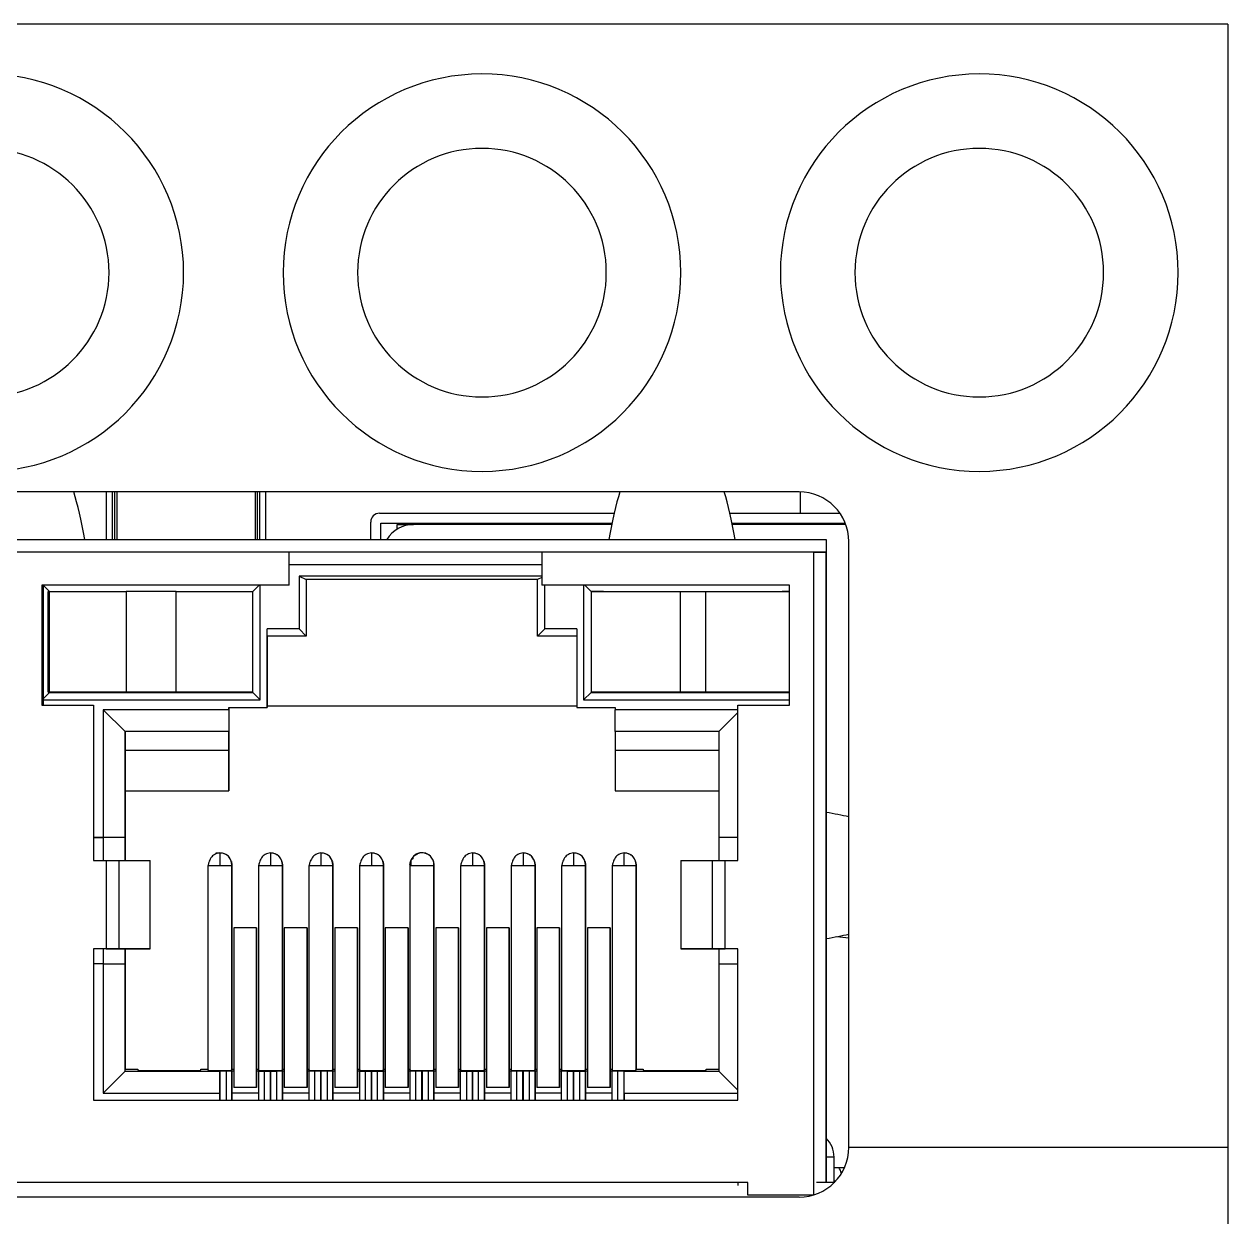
# Model space of a CAD drawing. Header units: inches. Extents: x 59 to 754, y 172 to 990.
# Drawn here: x 564.1 to 655.6, y 232.4 to 323.1 of the extents above; entities that cross this region are included whole.
import ezdxf

# ---------------------------------------------------------------- set-up
doc = ezdxf.new("R2010")
doc.units = ezdxf.units.IN
doc.header["$MEASUREMENT"] = 0
doc.layers.add('svg15406', color=7, linetype='Continuous')

msp = doc.modelspace()

# ---------------------------------------------------------------- linework, layer by layer
at = {"layer": 'svg15406', "color": 7, "lineweight": 30, "true_color": 0xffffff}
for points in [[(655.624, 323.086), (353.262, 323.086)], [(655.624, 323.086), (655.624, 237.698)], [(623.033, 287.522), (385.853, 287.522)], [(570.394, 283.896), (570.394, 287.522)], [(570.824, 287.522), (570.824, 283.896)], [(571.013, 287.522), (571.013, 283.896)], [(581.869, 283.896), (581.869, 287.522)], [(582.058, 283.896), (582.058, 287.522)], [(582.488, 287.522), (582.488, 283.896)], [(623.12, 287.521), (623.12, 285.901)], [(591.144, 285.901), (608.982, 285.901)], [(617.772, 285.901), (626.135, 285.901)], [(590.472, 284.941), (590.472, 285.229)], [(590.472, 284.941), (590.472, 285.229)], [(590.472, 284.941), (590.472, 285.229)], [(590.472, 283.896), (590.472, 285.229)], [(590.472, 283.896), (590.472, 285.229)], [(590.472, 285.229), (590.472, 285.229)], [(590.472, 284.941), (590.472, 284.941)], [(590.472, 284.941), (590.472, 284.941)], [(591.24, 285.133), (608.815, 285.133)], [(591.24, 283.896), (591.24, 285.133)], [(592.488, 284.687), (592.488, 285.037)], [(592.488, 284.687), (592.488, 285.037)], [(592.488, 285.037), (593.736, 285.037)], [(608.796, 285.037), (593.736, 285.037)], [(617.939, 285.133), (626.547, 285.133)], [(626.584, 285.037), (617.958, 285.037)], [(623.12, 285.133), (623.12, 285.037)], [(384.129, 283.896), (625.089, 283.896)], [(568.737, 283.896), (570.849, 283.896)], [(606.849, 283.896), (608.577, 283.896)], [(618.177, 283.896), (620.289, 283.896)], [(625.089, 283.896), (625.089, 282.936)], [(625.089, 283.896), (625.089, 282.936)], [(626.813, 237.698), (626.813, 283.742)], [(584.289, 282.936), (543.969, 282.936)], [(584.289, 280.44), (584.289, 282.936)], [(603.489, 282.936), (584.289, 282.936)], [(603.489, 282.936), (603.489, 280.44)], [(624.129, 282.936), (603.489, 282.936)], [(624.129, 282.926), (624.129, 282.936)], [(625.089, 282.936), (624.129, 282.936)], [(624.129, 282.936), (625.089, 282.936)], [(625.089, 282.926), (624.129, 282.926)], [(625.089, 282.936), (625.089, 282.936)], [(625.089, 282.926), (625.089, 235.06)], [(625.089, 263.16), (625.089, 282.926)], [(603.489, 281.112), (585.026, 281.112)], [(585.026, 281.112), (585.026, 277.11)], [(585.026, 281.112), (585.581, 280.854)], [(603.489, 281.008), (603.158, 280.854)], [(584.289, 280.44), (565.473, 280.44)], [(565.473, 280.44), (565.473, 271.32)], [(565.473, 280.44), (565.569, 280.44)], [(584.289, 280.44), (565.569, 280.44)], [(565.569, 280.44), (565.569, 271.32)], [(565.569, 280.44), (566.05, 279.959)], [(581.985, 280.44), (581.505, 279.96)], [(582.081, 271.704), (582.081, 280.44)], [(603.158, 280.854), (585.581, 280.854)], [(585.581, 280.854), (585.581, 276.556)], [(603.158, 276.556), (603.158, 280.854)], [(622.305, 280.44), (603.489, 280.44)], [(603.712, 277.11), (603.712, 280.44)], [(606.657, 280.44), (606.657, 271.704)], [(606.753, 280.44), (607.233, 279.96)], [(622.305, 271.32), (622.305, 280.44)], [(565.954, 272.289), (565.954, 279.956)], [(566.059, 279.956), (565.954, 279.956)], [(566.059, 279.96), (566.049, 279.96)], [(566.059, 279.96), (571.881, 279.96)], [(566.059, 279.956), (566.059, 279.96)], [(566.059, 272.289), (566.059, 279.956)], [(571.881, 279.96), (571.881, 272.289)], [(575.683, 279.96), (571.881, 279.96)], [(575.683, 272.289), (575.683, 279.96)], [(575.683, 279.96), (581.505, 279.96)], [(581.505, 272.289), (581.505, 279.96)], [(607.231, 279.958), (607.231, 272.289)], [(608.163, 279.96), (607.232, 279.96)], [(607.232, 279.956), (608.163, 279.956)], [(607.233, 279.956), (607.232, 279.956)], [(608.163, 279.96), (613.986, 279.96)], [(613.986, 279.96), (613.986, 272.289)], [(613.986, 279.96), (615.935, 279.96)], [(615.935, 272.289), (615.935, 279.96)], [(615.935, 279.96), (621.757, 279.96)], [(622.305, 279.96), (621.757, 279.96)], [(621.757, 279.956), (622.305, 279.956)], [(585.026, 277.11), (582.609, 277.11)], [(582.609, 271.128), (582.609, 277.11)], [(582.609, 276.556), (582.609, 277.11)], [(582.609, 276.556), (582.609, 271.236)], [(585.581, 276.556), (582.609, 276.556)], [(585.026, 277.11), (585.581, 276.556)], [(603.712, 277.11), (603.158, 276.556)], [(606.129, 276.556), (603.158, 276.556)], [(606.129, 277.11), (603.712, 277.11)], [(606.129, 277.11), (606.129, 271.128)], [(565.569, 271.8), (566.049, 272.28)], [(565.954, 272.289), (566.059, 272.289)], [(565.954, 272.289), (566.049, 272.289)], [(581.431, 272.289), (566.049, 272.289)], [(566.049, 272.289), (566.049, 272.28)], [(566.049, 272.28), (581.505, 272.28)], [(571.881, 272.289), (566.059, 272.289)], [(571.881, 272.289), (575.683, 272.289)], [(581.505, 272.289), (575.683, 272.289)], [(581.431, 272.289), (581.505, 272.289)], [(581.505, 272.28), (581.505, 272.289)], [(581.505, 272.28), (582.081, 271.704)], [(606.657, 271.704), (607.233, 272.28)], [(613.986, 272.289), (607.232, 272.289)], [(607.233, 272.289), (622.305, 272.289)], [(607.233, 272.289), (607.233, 272.28)], [(607.233, 272.28), (622.305, 272.28)], [(615.935, 272.289), (613.986, 272.289)], [(622.305, 272.289), (615.935, 272.289)], [(565.473, 271.32), (569.409, 271.32)], [(565.569, 271.704), (582.081, 271.704)], [(569.409, 271.32), (569.409, 259.512)], [(579.681, 270.966), (570.146, 270.966)], [(570.146, 270.966), (570.146, 261.24)], [(570.146, 270.966), (571.809, 269.304)], [(579.681, 271.128), (582.609, 271.128)], [(579.681, 270.966), (579.681, 271.128)], [(579.681, 271.128), (579.681, 264.792)], [(579.681, 270.966), (579.681, 269.304)], [(582.609, 271.236), (582.609, 271.128)], [(606.129, 271.236), (582.609, 271.236)], [(606.129, 271.128), (609.057, 271.128)], [(606.657, 271.704), (622.305, 271.704)], [(609.057, 271.128), (609.057, 270.966)], [(618.369, 270.966), (609.057, 270.966)], [(609.057, 269.304), (609.057, 270.966)], [(618.369, 259.512), (618.369, 271.32)], [(618.369, 271.32), (622.305, 271.32)], [(618.369, 270.744), (616.929, 269.304)], [(571.809, 261.24), (571.809, 269.304)], [(579.681, 269.304), (571.809, 269.304)], [(571.809, 269.304), (571.809, 267.864)], [(579.681, 267.864), (579.681, 269.304)], [(616.929, 269.304), (609.057, 269.304)], [(616.929, 269.304), (609.057, 269.304)], [(609.057, 269.304), (609.057, 267.864)], [(616.929, 269.304), (616.929, 261.24)], [(571.809, 267.864), (571.809, 264.792)], [(579.681, 267.864), (571.809, 267.864)], [(579.681, 264.792), (579.681, 267.864)], [(616.929, 267.864), (609.057, 267.864)], [(609.057, 267.864), (609.057, 264.792)], [(571.809, 264.792), (571.809, 259.512)], [(571.809, 264.792), (579.681, 264.792)], [(609.057, 264.792), (616.929, 264.792)], [(625.089, 265.08), (625.089, 263.16)], [(625.089, 253.56), (625.089, 263.16)], [(625.089, 253.765), (625.089, 262.955)], [(625.089, 262.68), (625.089, 254.04)], [(569.409, 261.24), (570.146, 261.24)], [(570.177, 261.24), (569.409, 261.24)], [(571.809, 261.24), (570.146, 261.24)], [(570.177, 259.512), (570.177, 261.24)], [(571.809, 261.24), (570.177, 261.24)], [(571.809, 259.512), (571.809, 261.24)], [(618.369, 261.24), (616.929, 261.24)], [(616.929, 261.24), (616.929, 259.512)], [(579.055, 260.047), (578.697, 260.047)], [(579.009, 260.088), (579.009, 259.128)], [(582.849, 260.088), (582.849, 259.128)], [(586.689, 260.088), (586.689, 259.128)], [(590.529, 260.088), (590.529, 259.128)], [(598.209, 260.088), (598.209, 259.128)], [(602.049, 260.088), (602.049, 259.128)], [(605.889, 260.088), (605.889, 259.128)], [(609.729, 259.128), (609.729, 260.088)], [(569.409, 259.512), (570.369, 259.512)], [(570.369, 259.512), (570.369, 252.792)], [(570.369, 259.512), (571.323, 259.512)], [(571.323, 259.512), (571.323, 252.792)], [(571.323, 259.512), (573.723, 259.512)], [(573.723, 252.792), (573.723, 259.512)], [(578.097, 259.128), (578.097, 243.565)], [(578.097, 259.128), (578.113, 259.128)], [(579.009, 259.128), (579.921, 259.128)], [(579.878, 259.452), (579.83, 259.547)], [(579.889, 259.416), (579.921, 259.176)], [(579.921, 259.128), (579.921, 259.176)], [(579.921, 259.176), (579.921, 243.646)], [(579.921, 243.565), (579.921, 259.128)], [(581.937, 259.128), (581.937, 243.565)], [(581.937, 259.128), (581.953, 259.128)], [(582.849, 259.128), (583.761, 259.128)], [(583.718, 259.452), (583.67, 259.547)], [(583.729, 259.416), (583.761, 259.176)], [(583.761, 259.128), (583.761, 259.176)], [(583.761, 259.176), (583.761, 243.646)], [(583.761, 243.565), (583.761, 259.128)], [(585.777, 259.128), (585.777, 243.565)], [(585.777, 259.128), (585.793, 259.128)], [(586.689, 259.128), (587.601, 259.128)], [(587.558, 259.452), (587.51, 259.547)], [(587.569, 259.416), (587.601, 259.176)], [(587.601, 259.128), (587.601, 259.176)], [(587.601, 259.176), (587.601, 243.646)], [(587.601, 243.565), (587.601, 259.128)], [(589.617, 259.128), (589.617, 243.565)], [(589.617, 259.128), (589.633, 259.128)], [(590.529, 259.128), (591.441, 259.128)], [(591.398, 259.452), (591.35, 259.547)], [(591.409, 259.416), (591.441, 259.176)], [(591.441, 259.128), (591.441, 259.176)], [(591.441, 259.176), (591.441, 243.646)], [(591.441, 243.565), (591.441, 259.128)], [(593.457, 259.176), (593.457, 259.172)], [(593.457, 259.128), (595.281, 259.128)], [(593.457, 259.128), (593.457, 243.565)], [(595.249, 259.416), (595.281, 259.176)], [(595.281, 259.128), (595.281, 259.176)], [(595.281, 259.176), (595.281, 243.646)], [(595.281, 243.565), (595.281, 259.128)], [(597.297, 259.128), (597.297, 243.565)], [(597.297, 259.128), (597.312, 259.128)], [(598.209, 259.128), (599.121, 259.128)], [(599.078, 259.452), (599.03, 259.547)], [(599.089, 259.416), (599.121, 259.176)], [(599.121, 259.128), (599.121, 259.176)], [(599.121, 259.176), (599.121, 243.646)], [(599.121, 243.565), (599.121, 259.128)], [(601.137, 259.128), (601.137, 243.565)], [(601.137, 259.128), (601.153, 259.128)], [(602.049, 259.128), (602.961, 259.128)], [(602.918, 259.452), (602.87, 259.547)], [(602.929, 259.416), (602.961, 259.176)], [(602.961, 259.128), (602.961, 259.176)], [(602.961, 259.176), (602.961, 243.646)], [(602.961, 243.565), (602.961, 259.128)], [(604.977, 259.128), (604.977, 243.565)], [(604.977, 259.128), (604.993, 259.128)], [(605.889, 259.128), (606.801, 259.128)], [(606.758, 259.452), (606.71, 259.547)], [(606.769, 259.416), (606.801, 259.176)], [(606.801, 259.128), (606.801, 259.176)], [(606.801, 259.176), (606.801, 243.646)], [(606.801, 243.565), (606.801, 259.128)], [(608.817, 259.128), (608.817, 243.565)], [(608.817, 259.128), (608.833, 259.128)], [(609.729, 259.128), (610.641, 259.128)], [(610.598, 259.452), (610.55, 259.547)], [(610.609, 259.416), (610.641, 259.176)], [(610.641, 259.128), (610.641, 259.176)], [(610.641, 259.176), (610.641, 243.646)], [(610.641, 243.565), (610.641, 259.128)], [(614.055, 259.512), (614.055, 252.792)], [(614.055, 259.512), (616.455, 259.512)], [(616.455, 252.792), (616.455, 259.512)], [(616.455, 259.512), (617.409, 259.512)], [(617.409, 252.792), (617.409, 259.512)], [(617.409, 259.512), (618.369, 259.512)], [(580.065, 254.376), (580.065, 242.233)], [(581.793, 254.376), (580.065, 254.376)], [(581.793, 254.376), (581.793, 253.175)], [(581.793, 242.233), (581.793, 254.376)], [(583.905, 254.376), (583.905, 242.233)], [(585.633, 254.376), (583.905, 254.376)], [(585.633, 242.233), (585.633, 254.376)], [(585.633, 254.376), (585.633, 253.175)], [(587.745, 254.376), (587.745, 242.233)], [(589.473, 254.376), (587.745, 254.376)], [(589.473, 254.376), (589.473, 253.175)], [(589.473, 242.233), (589.473, 254.376)], [(591.585, 254.376), (591.585, 242.233)], [(593.313, 254.376), (591.585, 254.376)], [(593.313, 242.233), (593.313, 254.376)], [(593.313, 254.376), (593.313, 253.175)], [(595.425, 254.376), (595.425, 242.233)], [(597.153, 254.376), (595.425, 254.376)], [(597.153, 254.376), (597.153, 253.175)], [(597.153, 242.233), (597.153, 254.376)], [(599.265, 254.376), (599.265, 242.233)], [(600.993, 254.376), (599.265, 254.376)], [(600.993, 254.376), (600.993, 253.175)], [(600.993, 242.233), (600.993, 254.376)], [(603.105, 254.376), (603.105, 242.233)], [(604.833, 254.376), (603.105, 254.376)], [(604.833, 242.233), (604.833, 254.376)], [(604.833, 254.376), (604.833, 253.175)], [(606.945, 254.376), (606.945, 242.233)], [(608.673, 254.376), (606.945, 254.376)], [(608.673, 242.233), (608.673, 254.376)], [(608.673, 254.376), (608.673, 253.175)], [(625.089, 253.56), (625.089, 251.64)], [(625.089, 237.24), (625.089, 253.56)], [(625.899, 253.712), (626.813, 253.616)], [(570.369, 252.792), (569.409, 252.792)], [(569.409, 252.792), (569.409, 241.272)], [(570.177, 251.64), (570.177, 252.792)], [(571.323, 252.792), (570.369, 252.792)], [(570.369, 252.792), (572.769, 252.792)], [(573.723, 252.792), (571.323, 252.792)], [(571.809, 252.792), (571.809, 243.646)], [(571.809, 251.64), (571.809, 252.792)], [(572.769, 252.792), (573.723, 252.792)], [(581.793, 253.175), (581.793, 242.581)], [(585.633, 253.175), (585.633, 242.581)], [(589.473, 253.175), (589.473, 242.581)], [(593.313, 253.175), (593.313, 242.581)], [(597.153, 253.175), (597.153, 242.581)], [(600.993, 253.175), (600.993, 242.581)], [(604.833, 253.175), (604.833, 242.581)], [(608.673, 253.175), (608.673, 242.581)], [(614.055, 252.792), (615.009, 252.792)], [(616.455, 252.792), (614.055, 252.792)], [(615.009, 252.792), (617.409, 252.792)], [(617.409, 252.792), (616.455, 252.792)], [(616.929, 252.792), (616.929, 251.64)], [(618.369, 252.792), (617.409, 252.792)], [(618.369, 241.272), (618.369, 252.792)], [(570.146, 251.64), (569.409, 251.64)], [(570.146, 251.64), (570.146, 241.817)], [(570.146, 251.64), (571.809, 251.64)], [(571.809, 243.48), (571.809, 251.64)], [(616.929, 251.64), (616.929, 243.48)], [(616.929, 251.64), (618.369, 251.64)], [(570.146, 241.817), (571.809, 243.48)], [(571.809, 243.48), (571.809, 243.646)], [(571.809, 243.646), (572.769, 243.646)], [(571.809, 243.48), (579.009, 243.48)], [(572.769, 243.646), (572.769, 243.563)], [(573.729, 243.53), (576.609, 243.53)], [(577.569, 243.563), (577.569, 243.646)], [(577.569, 243.646), (578.097, 243.646)], [(579.009, 243.48), (579.009, 241.817)], [(579.009, 241.272), (579.009, 243.48)], [(579.013, 243.48), (579.009, 243.48)], [(579.476, 243.48), (579.013, 243.48)], [(579.921, 243.48), (579.476, 243.48)], [(579.921, 243.565), (579.921, 243.646)], [(579.921, 243.646), (580.065, 243.646)], [(579.921, 243.48), (579.921, 241.272)], [(579.921, 241.845), (579.921, 243.48)], [(580.065, 243.48), (579.921, 243.48)], [(581.793, 243.646), (581.937, 243.646)], [(581.937, 243.48), (581.793, 243.48)], [(581.937, 243.48), (581.937, 241.272)], [(581.937, 243.48), (582.382, 243.48)], [(582.382, 243.48), (582.846, 243.48)], [(582.846, 243.48), (582.853, 243.48)], [(582.853, 243.48), (583.316, 243.48)], [(583.761, 243.48), (583.316, 243.48)], [(583.761, 243.565), (583.761, 243.646)], [(583.761, 243.646), (583.905, 243.646)], [(583.761, 243.48), (583.761, 241.272)], [(583.761, 241.845), (583.761, 243.48)], [(583.905, 243.48), (583.761, 243.48)], [(585.633, 243.646), (585.777, 243.646)], [(585.777, 243.48), (585.633, 243.48)], [(585.777, 243.48), (585.777, 241.272)], [(586.222, 243.48), (585.777, 243.48)], [(586.686, 243.48), (586.222, 243.48)], [(586.693, 243.48), (586.686, 243.48)], [(587.156, 243.48), (586.693, 243.48)], [(587.601, 243.48), (587.156, 243.48)], [(587.601, 243.565), (587.601, 243.646)], [(587.601, 243.646), (587.745, 243.646)], [(587.601, 243.48), (587.601, 241.272)], [(587.601, 241.845), (587.601, 243.48)], [(587.745, 243.48), (587.601, 243.48)], [(589.473, 243.646), (589.617, 243.646)], [(589.617, 243.48), (589.473, 243.48)], [(589.617, 243.48), (589.617, 241.272)], [(589.617, 243.48), (590.062, 243.48)], [(590.062, 243.48), (590.526, 243.48)], [(590.526, 243.48), (590.533, 243.48)], [(590.533, 243.48), (590.996, 243.48)], [(590.996, 243.48), (591.441, 243.48)], [(591.441, 243.565), (591.441, 243.646)], [(591.441, 243.646), (591.585, 243.646)], [(591.441, 243.48), (591.441, 241.272)], [(591.441, 241.845), (591.441, 243.48)], [(591.585, 243.48), (591.441, 243.48)], [(593.313, 243.646), (593.457, 243.646)], [(593.457, 243.48), (593.313, 243.48)], [(593.457, 243.48), (593.457, 241.272)], [(593.902, 243.48), (593.457, 243.48)], [(594.366, 243.48), (593.902, 243.48)], [(594.373, 243.48), (594.366, 243.48)], [(594.836, 243.48), (594.373, 243.48)], [(595.281, 243.48), (594.836, 243.48)], [(595.281, 243.565), (595.281, 243.646)], [(595.281, 243.646), (595.425, 243.646)], [(595.281, 241.272), (595.281, 243.48)], [(595.281, 243.48), (595.281, 241.845)], [(595.425, 243.48), (595.281, 243.48)], [(597.153, 243.646), (597.297, 243.646)], [(597.297, 243.48), (597.153, 243.48)], [(597.297, 241.272), (597.297, 243.48)], [(597.297, 243.48), (597.742, 243.48)], [(597.742, 243.48), (598.206, 243.48)], [(598.206, 243.48), (598.213, 243.48)], [(598.213, 243.48), (598.676, 243.48)], [(598.676, 243.48), (599.121, 243.48)], [(599.121, 243.565), (599.121, 243.646)], [(599.121, 243.646), (599.265, 243.646)], [(599.121, 241.272), (599.121, 243.48)], [(599.121, 243.48), (599.121, 241.845)], [(599.265, 243.48), (599.121, 243.48)], [(600.993, 243.646), (601.137, 243.646)], [(601.137, 243.48), (600.993, 243.48)], [(601.137, 241.272), (601.137, 243.48)], [(601.582, 243.48), (601.137, 243.48)], [(602.046, 243.48), (601.582, 243.48)], [(602.053, 243.48), (602.046, 243.48)], [(602.516, 243.48), (602.053, 243.48)], [(602.961, 243.48), (602.516, 243.48)], [(602.961, 243.565), (602.961, 243.646)], [(602.961, 243.646), (603.105, 243.646)], [(602.961, 241.272), (602.961, 243.48)], [(602.961, 243.48), (602.961, 241.845)], [(603.105, 243.48), (602.961, 243.48)], [(604.833, 243.646), (604.977, 243.646)], [(604.977, 243.48), (604.833, 243.48)], [(604.977, 241.272), (604.977, 243.48)], [(605.422, 243.48), (604.977, 243.48)], [(605.422, 243.48), (605.886, 243.48)], [(605.886, 243.48), (605.893, 243.48)], [(605.893, 243.48), (606.356, 243.48)], [(606.356, 243.48), (606.801, 243.48)], [(606.801, 243.565), (606.801, 243.646)], [(606.801, 243.646), (606.945, 243.646)], [(606.801, 241.272), (606.801, 243.48)], [(606.801, 243.48), (606.801, 241.845)], [(606.945, 243.48), (606.801, 243.48)], [(608.673, 243.646), (608.817, 243.646)], [(608.817, 243.48), (608.673, 243.48)], [(608.817, 241.272), (608.817, 243.48)], [(609.262, 243.48), (608.817, 243.48)], [(609.726, 243.48), (609.262, 243.48)], [(609.729, 243.48), (609.726, 243.48)], [(609.729, 243.48), (616.929, 243.48)], [(609.729, 241.817), (609.729, 243.48)], [(610.641, 243.565), (610.641, 243.646)], [(610.641, 243.646), (611.169, 243.646)], [(611.169, 243.646), (611.169, 243.563)], [(612.129, 243.53), (615.009, 243.53)], [(615.969, 243.563), (615.969, 243.646)], [(615.969, 243.646), (616.929, 243.646)], [(618.369, 242.04), (616.929, 243.48)], [(581.793, 242.581), (581.793, 242.233)], [(585.633, 242.581), (585.633, 242.233)], [(589.473, 242.581), (589.473, 242.233)], [(593.313, 242.581), (593.313, 242.233)], [(597.153, 242.581), (597.153, 242.233)], [(600.993, 242.581), (600.993, 242.233)], [(604.833, 242.581), (604.833, 242.233)], [(608.673, 242.581), (608.673, 242.233)], [(570.146, 241.817), (579.009, 241.817)], [(579.009, 241.272), (579.009, 241.817)], [(579.921, 241.272), (579.921, 241.845)], [(579.921, 241.845), (581.937, 241.845)], [(581.793, 242.233), (580.065, 242.233)], [(583.761, 241.272), (583.761, 241.845)], [(583.761, 241.845), (585.777, 241.845)], [(585.633, 242.233), (583.905, 242.233)], [(587.601, 241.272), (587.601, 241.845)], [(587.601, 241.845), (589.617, 241.845)], [(589.473, 242.233), (587.745, 242.233)], [(591.441, 241.272), (591.441, 241.845)], [(591.441, 241.845), (593.457, 241.845)], [(593.313, 242.233), (591.585, 242.233)], [(595.281, 241.845), (595.281, 241.272)], [(595.281, 241.845), (597.297, 241.845)], [(597.153, 242.233), (595.425, 242.233)], [(599.121, 241.845), (599.121, 241.272)], [(599.121, 241.845), (601.137, 241.845)], [(600.993, 242.233), (599.265, 242.233)], [(602.961, 241.845), (602.961, 241.272)], [(602.961, 241.845), (604.977, 241.845)], [(604.833, 242.233), (603.105, 242.233)], [(606.801, 241.845), (606.801, 241.272)], [(606.801, 241.845), (608.817, 241.845)], [(608.673, 242.233), (606.945, 242.233)], [(609.729, 241.817), (609.729, 241.272)], [(609.729, 241.817), (618.369, 241.817)], [(569.409, 241.272), (618.369, 241.272)], [(625.089, 236.952), (625.089, 238.392)], [(625.089, 235.06), (625.089, 237.24)], [(626.813, 237.698), (655.624, 237.698)], [(655.624, 237.698), (655.624, 171.904)], [(625.089, 235.06), (625.089, 236.952)], [(625.695, 235.06), (625.695, 236.952)], [(625.695, 236.173), (626.491, 236.173)], [(618.369, 235.032), (390.849, 235.032)], [(619.137, 235.032), (618.369, 235.032)], [(618.369, 235.032), (618.369, 234.805)], [(619.137, 234.072), (619.137, 235.032)], [(624.356, 235.06), (625.74, 235.06)], [(623.033, 233.918), (385.853, 233.918)], [(624.099, 234.072), (619.137, 234.072)]]:
    msp.add_lwpolyline(points, dxfattribs=at)
at = {"layer": 'svg15406', "color": 250, "lineweight": 30, "true_color": 0x414141}
for points in [[(571.202, 283.896), (571.202, 287.522)], [(581.68, 287.522), (581.68, 283.896)], [(624.129, 282.926), (624.129, 234.081)], [(603.489, 281.976), (584.289, 281.976)], [(578.697, 260.047), (578.697, 260.001)], [(578.113, 259.128), (579.009, 259.128)], [(581.953, 259.128), (582.849, 259.128)], [(585.793, 259.128), (586.689, 259.128)], [(589.633, 259.128), (590.529, 259.128)], [(593.457, 259.172), (593.457, 259.128)], [(597.312, 259.128), (598.209, 259.128)], [(601.153, 259.128), (602.049, 259.128)], [(604.993, 259.128), (605.889, 259.128)], [(608.833, 259.128), (609.729, 259.128)], [(579.013, 243.48), (579.013, 241.272)], [(579.476, 243.48), (579.476, 241.272)], [(582.382, 243.48), (582.382, 241.272)], [(582.846, 243.48), (582.846, 241.272)], [(582.853, 241.272), (582.853, 243.48)], [(583.316, 243.48), (583.316, 241.272)], [(586.222, 241.272), (586.222, 243.48)], [(586.686, 241.272), (586.686, 243.48)], [(586.693, 243.48), (586.693, 241.272)], [(587.156, 243.48), (587.156, 241.272)], [(590.062, 243.48), (590.062, 241.272)], [(590.526, 243.48), (590.526, 241.272)], [(590.533, 241.272), (590.533, 243.48)], [(590.996, 241.272), (590.996, 243.48)], [(593.902, 241.272), (593.902, 243.48)], [(594.366, 241.272), (594.366, 243.48)], [(594.373, 243.48), (594.373, 241.272)], [(594.836, 243.48), (594.836, 241.272)], [(597.742, 243.48), (597.742, 241.272)], [(598.206, 243.48), (598.206, 241.272)], [(598.213, 241.272), (598.213, 243.48)], [(598.676, 241.272), (598.676, 243.48)], [(601.582, 241.272), (601.582, 243.48)], [(602.046, 241.272), (602.046, 243.48)], [(602.053, 243.48), (602.053, 241.272)], [(602.516, 243.48), (602.516, 241.272)], [(605.422, 241.272), (605.422, 243.48)], [(605.886, 243.48), (605.886, 241.272)], [(605.893, 241.272), (605.893, 243.48)], [(606.356, 241.272), (606.356, 243.48)], [(609.262, 241.272), (609.262, 243.48)], [(609.726, 241.272), (609.726, 243.48)], [(625.695, 236.952), (625.089, 236.952)], [(626.465, 236.173), (626.481, 236.148)], [(625.794, 235.117), (625.695, 235.117)]]:
    msp.add_lwpolyline(points, dxfattribs=at)
at = {"layer": 'svg15406', "color": 7, "lineweight": 30, "true_color": 0xffffff}
for points, knots in [([(576.254, 304.188), (576.246, 312.537), (569.471, 319.3), (561.122, 319.292), (552.783, 319.284), (546.025, 312.526), (546.018, 304.188)], [0, 0, 0, 0, 1, 1, 1, 2, 2, 2, 2]), ([(614.049, 304.188), (614.041, 312.537), (607.266, 319.3), (598.917, 319.292), (590.578, 319.284), (583.821, 312.526), (583.813, 304.188)], [0, 0, 0, 0, 1, 1, 1, 2, 2, 2, 2]), ([(651.844, 304.188), (651.837, 312.537), (645.062, 319.3), (636.712, 319.292), (628.374, 319.284), (621.616, 312.526), (621.608, 304.188)], [0, 0, 0, 0, 1, 1, 1, 2, 2, 2, 2]), ([(570.585, 304.188), (570.572, 309.406), (566.331, 313.627), (561.113, 313.614), (555.912, 313.601), (551.7, 309.389), (551.687, 304.188)], [0, 0, 0, 0, 1, 1, 1, 2, 2, 2, 2]), ([(608.38, 304.188), (608.38, 309.406), (604.149, 313.637), (598.931, 313.637), (593.713, 313.637), (589.482, 309.406), (589.482, 304.188)], [0, 0, 0, 0, 1, 1, 1, 2, 2, 2, 2]), ([(646.175, 304.188), (646.175, 309.406), (641.945, 313.637), (636.726, 313.637), (631.508, 313.637), (627.277, 309.406), (627.277, 304.188)], [0, 0, 0, 0, 1, 1, 1, 2, 2, 2, 2]), ([(546.018, 304.188), (546.025, 295.838), (552.8, 289.076), (561.15, 289.084), (569.488, 289.092), (576.246, 295.849), (576.254, 304.188)], [0, 0, 0, 0, 1, 1, 1, 2, 2, 2, 2]), ([(551.687, 304.188), (551.7, 298.969), (555.94, 294.749), (561.159, 294.762), (566.359, 294.775), (570.572, 298.987), (570.585, 304.188)], [0, 0, 0, 0, 1, 1, 1, 2, 2, 2, 2]), ([(583.813, 304.188), (583.821, 295.838), (590.596, 289.076), (598.945, 289.084), (607.284, 289.092), (614.041, 295.849), (614.049, 304.188)], [0, 0, 0, 0, 1, 1, 1, 2, 2, 2, 2]), ([(589.482, 304.188), (589.482, 298.969), (593.713, 294.739), (598.931, 294.739), (604.149, 294.739), (608.38, 298.969), (608.38, 304.188), (608.38, 304.188), (608.38, 304.188), (608.38, 304.188)], [0, 0, 0, 0, 1, 1, 1, 2, 2, 2, 3, 3, 3, 3]), ([(621.608, 304.188), (621.616, 295.838), (628.391, 289.076), (636.74, 289.084), (645.079, 289.092), (651.837, 295.849), (651.844, 304.188)], [0, 0, 0, 0, 1, 1, 1, 2, 2, 2, 2]), ([(627.277, 304.188), (627.277, 298.969), (631.508, 294.739), (636.726, 294.739), (641.945, 294.739), (646.175, 298.969), (646.175, 304.188), (646.175, 304.188), (646.175, 304.188), (646.175, 304.188)], [0, 0, 0, 0, 1, 1, 1, 2, 2, 2, 3, 3, 3, 3]), ([(626.813, 283.742), (626.813, 285.83), (625.12, 287.522), (623.033, 287.522), (623.033, 287.522), (623.033, 287.522), (623.033, 287.522)], [0, 0, 0, 0, 1, 1, 1, 2, 2, 2, 2]), ([(579.009, 260.072), (578.941, 260.067), (578.874, 260.062), (578.809, 260.046), (578.743, 260.03), (578.68, 260.003), (578.621, 259.97), (578.562, 259.937), (578.508, 259.896), (578.46, 259.85), (578.412, 259.804), (578.369, 259.753), (578.332, 259.697), (578.296, 259.643), (578.265, 259.586), (578.238, 259.526), (578.213, 259.472), (578.192, 259.416), (578.174, 259.359), (578.159, 259.311), (578.145, 259.262), (578.135, 259.22), (578.126, 259.186), (578.119, 259.157), (578.112, 259.128)], [0, 0, 0, 0, 1, 1, 1, 2, 2, 2, 3, 3, 3, 4, 4, 4, 5, 5, 5, 6, 6, 6, 7, 7, 7, 8, 8, 8, 8]), ([(579.921, 259.176), (579.921, 259.679), (579.513, 260.088), (579.009, 260.088), (579.009, 260.088), (579.009, 260.088), (579.009, 260.088)], [0, 0, 0, 0, 1, 1, 1, 2, 2, 2, 2]), ([(579.83, 259.547), (579.805, 259.604), (579.78, 259.66), (579.747, 259.711), (579.693, 259.794), (579.618, 259.861), (579.535, 259.917), (579.454, 259.972), (579.367, 260.016), (579.275, 260.04), (579.189, 260.062), (579.099, 260.067), (579.009, 260.072)], [0, 0, 0, 0, 1, 1, 1, 2, 2, 2, 3, 3, 3, 4, 4, 4, 4]), ([(582.849, 260.072), (582.781, 260.067), (582.714, 260.062), (582.649, 260.046), (582.583, 260.03), (582.52, 260.003), (582.461, 259.97), (582.402, 259.937), (582.348, 259.896), (582.3, 259.85), (582.252, 259.804), (582.209, 259.753), (582.172, 259.697), (582.136, 259.643), (582.105, 259.586), (582.078, 259.526), (582.053, 259.472), (582.032, 259.416), (582.014, 259.359), (581.999, 259.311), (581.985, 259.262), (581.975, 259.22), (581.966, 259.186), (581.959, 259.157), (581.952, 259.128)], [0, 0, 0, 0, 1, 1, 1, 2, 2, 2, 3, 3, 3, 4, 4, 4, 5, 5, 5, 6, 6, 6, 7, 7, 7, 8, 8, 8, 8]), ([(583.67, 259.547), (583.645, 259.604), (583.62, 259.66), (583.587, 259.711), (583.533, 259.794), (583.458, 259.861), (583.375, 259.917), (583.294, 259.972), (583.207, 260.016), (583.115, 260.04), (583.029, 260.062), (582.939, 260.067), (582.849, 260.072)], [0, 0, 0, 0, 1, 1, 1, 2, 2, 2, 3, 3, 3, 4, 4, 4, 4]), ([(586.689, 260.072), (586.621, 260.067), (586.554, 260.062), (586.489, 260.046), (586.423, 260.03), (586.359, 260.003), (586.301, 259.97), (586.242, 259.937), (586.188, 259.896), (586.14, 259.85), (586.092, 259.804), (586.049, 259.753), (586.012, 259.697), (585.976, 259.643), (585.945, 259.586), (585.918, 259.526), (585.893, 259.472), (585.872, 259.416), (585.854, 259.359), (585.839, 259.311), (585.825, 259.262), (585.815, 259.22), (585.806, 259.186), (585.799, 259.157), (585.792, 259.128)], [0, 0, 0, 0, 1, 1, 1, 2, 2, 2, 3, 3, 3, 4, 4, 4, 5, 5, 5, 6, 6, 6, 7, 7, 7, 8, 8, 8, 8]), ([(587.51, 259.547), (587.485, 259.604), (587.46, 259.66), (587.427, 259.711), (587.373, 259.794), (587.298, 259.861), (587.215, 259.917), (587.134, 259.972), (587.047, 260.016), (586.955, 260.04), (586.869, 260.062), (586.779, 260.067), (586.689, 260.072)], [0, 0, 0, 0, 1, 1, 1, 2, 2, 2, 3, 3, 3, 4, 4, 4, 4]), ([(590.529, 260.072), (590.461, 260.067), (590.394, 260.062), (590.329, 260.046), (590.263, 260.03), (590.2, 260.003), (590.141, 259.97), (590.082, 259.937), (590.028, 259.896), (589.98, 259.85), (589.932, 259.804), (589.889, 259.753), (589.852, 259.697), (589.816, 259.643), (589.785, 259.586), (589.758, 259.526), (589.733, 259.472), (589.712, 259.416), (589.694, 259.359), (589.679, 259.311), (589.665, 259.262), (589.655, 259.22), (589.646, 259.186), (589.639, 259.157), (589.632, 259.128)], [0, 0, 0, 0, 1, 1, 1, 2, 2, 2, 3, 3, 3, 4, 4, 4, 5, 5, 5, 6, 6, 6, 7, 7, 7, 8, 8, 8, 8]), ([(591.35, 259.547), (591.325, 259.604), (591.3, 259.66), (591.267, 259.711), (591.213, 259.794), (591.138, 259.861), (591.055, 259.917), (590.974, 259.972), (590.887, 260.016), (590.795, 260.04), (590.709, 260.062), (590.619, 260.067), (590.529, 260.072)], [0, 0, 0, 0, 1, 1, 1, 2, 2, 2, 3, 3, 3, 4, 4, 4, 4]), ([(595.281, 259.176), (595.281, 259.679), (594.873, 260.088), (594.369, 260.088), (593.945, 260.088), (593.576, 259.795), (593.481, 259.381)], [0, 0, 0, 0, 1, 1, 1, 2, 2, 2, 2]), ([(595.011, 259.823), (594.919, 259.896), (594.826, 259.969), (594.721, 260.016), (594.613, 260.064), (594.491, 260.085), (594.369, 260.083), (594.247, 260.082), (594.125, 260.058), (594.017, 260.007), (593.912, 259.959), (593.82, 259.884), (593.727, 259.81)], [0, 0, 0, 0, 1, 1, 1, 2, 2, 2, 3, 3, 3, 4, 4, 4, 4]), ([(594.017, 259.949), (593.965, 259.946), (593.914, 259.942), (593.864, 259.92), (593.817, 259.899), (593.772, 259.861), (593.727, 259.823)], [0, 0, 0, 0, 1, 1, 1, 2, 2, 2, 2]), ([(598.209, 260.072), (598.141, 260.067), (598.074, 260.062), (598.009, 260.046), (597.943, 260.03), (597.88, 260.003), (597.821, 259.97), (597.762, 259.937), (597.708, 259.896), (597.66, 259.85), (597.612, 259.804), (597.569, 259.753), (597.532, 259.697), (597.496, 259.643), (597.465, 259.586), (597.438, 259.526), (597.413, 259.472), (597.392, 259.416), (597.374, 259.359), (597.359, 259.311), (597.345, 259.262), (597.335, 259.22), (597.326, 259.186), (597.319, 259.157), (597.312, 259.128)], [0, 0, 0, 0, 1, 1, 1, 2, 2, 2, 3, 3, 3, 4, 4, 4, 5, 5, 5, 6, 6, 6, 7, 7, 7, 8, 8, 8, 8]), ([(599.03, 259.547), (599.005, 259.604), (598.98, 259.66), (598.947, 259.711), (598.893, 259.794), (598.818, 259.861), (598.735, 259.917), (598.654, 259.972), (598.567, 260.016), (598.475, 260.04), (598.389, 260.062), (598.299, 260.067), (598.209, 260.072)], [0, 0, 0, 0, 1, 1, 1, 2, 2, 2, 3, 3, 3, 4, 4, 4, 4]), ([(602.049, 260.072), (601.981, 260.067), (601.914, 260.062), (601.849, 260.046), (601.783, 260.03), (601.719, 260.003), (601.661, 259.97), (601.602, 259.937), (601.548, 259.896), (601.5, 259.85), (601.452, 259.804), (601.409, 259.753), (601.372, 259.697), (601.336, 259.643), (601.305, 259.586), (601.278, 259.526), (601.253, 259.472), (601.232, 259.416), (601.214, 259.359), (601.199, 259.311), (601.185, 259.262), (601.175, 259.22), (601.166, 259.186), (601.159, 259.157), (601.152, 259.128)], [0, 0, 0, 0, 1, 1, 1, 2, 2, 2, 3, 3, 3, 4, 4, 4, 5, 5, 5, 6, 6, 6, 7, 7, 7, 8, 8, 8, 8]), ([(602.87, 259.547), (602.845, 259.604), (602.82, 259.66), (602.787, 259.711), (602.733, 259.794), (602.658, 259.861), (602.575, 259.917), (602.494, 259.972), (602.407, 260.016), (602.315, 260.04), (602.229, 260.062), (602.139, 260.067), (602.049, 260.072)], [0, 0, 0, 0, 1, 1, 1, 2, 2, 2, 3, 3, 3, 4, 4, 4, 4]), ([(605.889, 260.072), (605.821, 260.067), (605.754, 260.062), (605.689, 260.046), (605.623, 260.03), (605.56, 260.003), (605.501, 259.97), (605.442, 259.937), (605.388, 259.896), (605.34, 259.85), (605.292, 259.804), (605.249, 259.753), (605.212, 259.697), (605.176, 259.643), (605.145, 259.586), (605.118, 259.526), (605.093, 259.472), (605.072, 259.416), (605.054, 259.359), (605.039, 259.311), (605.025, 259.262), (605.015, 259.22), (605.006, 259.186), (604.999, 259.157), (604.992, 259.128)], [0, 0, 0, 0, 1, 1, 1, 2, 2, 2, 3, 3, 3, 4, 4, 4, 5, 5, 5, 6, 6, 6, 7, 7, 7, 8, 8, 8, 8]), ([(606.801, 259.176), (606.801, 259.679), (606.393, 260.088), (605.889, 260.088), (605.889, 260.088), (605.889, 260.088), (605.889, 260.088)], [0, 0, 0, 0, 1, 1, 1, 2, 2, 2, 2]), ([(606.71, 259.547), (606.685, 259.604), (606.66, 259.66), (606.627, 259.711), (606.573, 259.794), (606.498, 259.861), (606.415, 259.917), (606.334, 259.972), (606.247, 260.016), (606.155, 260.04), (606.069, 260.062), (605.979, 260.067), (605.889, 260.072)], [0, 0, 0, 0, 1, 1, 1, 2, 2, 2, 3, 3, 3, 4, 4, 4, 4]), ([(609.729, 260.072), (609.661, 260.067), (609.594, 260.062), (609.529, 260.046), (609.463, 260.03), (609.399, 260.003), (609.341, 259.97), (609.282, 259.937), (609.228, 259.896), (609.18, 259.85), (609.132, 259.804), (609.089, 259.753), (609.052, 259.697), (609.016, 259.643), (608.985, 259.586), (608.958, 259.526), (608.933, 259.472), (608.912, 259.416), (608.894, 259.359), (608.879, 259.311), (608.865, 259.262), (608.855, 259.22), (608.846, 259.186), (608.839, 259.157), (608.832, 259.128)], [0, 0, 0, 0, 1, 1, 1, 2, 2, 2, 3, 3, 3, 4, 4, 4, 5, 5, 5, 6, 6, 6, 7, 7, 7, 8, 8, 8, 8]), ([(610.55, 259.547), (610.525, 259.604), (610.5, 259.66), (610.467, 259.711), (610.413, 259.794), (610.338, 259.861), (610.255, 259.917), (610.174, 259.972), (610.087, 260.016), (609.995, 260.04), (609.909, 260.062), (609.819, 260.067), (609.729, 260.072)], [0, 0, 0, 0, 1, 1, 1, 2, 2, 2, 3, 3, 3, 4, 4, 4, 4]), ([(593.457, 259.172), (593.46, 259.225), (593.464, 259.278), (593.474, 259.328), (593.484, 259.38), (593.503, 259.429), (593.526, 259.475), (593.549, 259.522), (593.577, 259.566), (593.612, 259.604), (593.646, 259.642), (593.687, 259.674), (593.727, 259.705)], [0, 0, 0, 0, 1, 1, 1, 2, 2, 2, 3, 3, 3, 4, 4, 4, 4]), ([(593.526, 259.492), (593.526, 259.474), (593.526, 259.456), (593.526, 259.432), (593.526, 259.409), (593.526, 259.38), (593.526, 259.347), (593.526, 259.315), (593.526, 259.279), (593.526, 259.242), (593.526, 259.205), (593.526, 259.166), (593.526, 259.128)], [0, 0, 0, 0, 1, 1, 1, 2, 2, 2, 3, 3, 3, 4, 4, 4, 4]), ([(572.769, 243.563), (572.768, 243.545), (573.198, 243.53), (573.728, 243.53), (573.728, 243.53), (573.729, 243.53), (573.729, 243.53)], [0, 0, 0, 0, 1, 1, 1, 2, 2, 2, 2]), ([(576.609, 243.53), (577.139, 243.53), (577.569, 243.545), (577.569, 243.563), (577.569, 243.563), (577.569, 243.563), (577.569, 243.563)], [0, 0, 0, 0, 1, 1, 1, 2, 2, 2, 2]), ([(578.097, 243.565), (578.097, 243.548), (578.505, 243.533), (579.009, 243.533), (579.513, 243.533), (579.921, 243.548), (579.921, 243.565), (579.921, 243.565), (579.921, 243.565), (579.921, 243.565)], [0, 0, 0, 0, 1, 1, 1, 2, 2, 2, 3, 3, 3, 3]), ([(581.937, 243.565), (581.934, 243.548), (582.341, 243.533), (582.844, 243.533), (583.348, 243.533), (583.758, 243.547), (583.761, 243.565), (583.761, 243.565), (583.761, 243.565), (583.761, 243.565)], [0, 0, 0, 0, 1, 1, 1, 2, 2, 2, 3, 3, 3, 3]), ([(585.777, 243.565), (585.777, 243.548), (586.185, 243.533), (586.689, 243.533), (587.193, 243.533), (587.601, 243.548), (587.601, 243.565)], [0, 0, 0, 0, 1, 1, 1, 2, 2, 2, 2]), ([(589.617, 243.565), (589.614, 243.548), (590.021, 243.533), (590.524, 243.533), (591.028, 243.533), (591.438, 243.547), (591.441, 243.565), (591.441, 243.565), (591.441, 243.565), (591.441, 243.565)], [0, 0, 0, 0, 1, 1, 1, 2, 2, 2, 3, 3, 3, 3]), ([(593.457, 243.565), (593.454, 243.548), (593.861, 243.533), (594.364, 243.533), (594.868, 243.533), (595.278, 243.547), (595.281, 243.565), (595.281, 243.565), (595.281, 243.565), (595.281, 243.565)], [0, 0, 0, 0, 1, 1, 1, 2, 2, 2, 3, 3, 3, 3]), ([(597.297, 243.565), (597.297, 243.548), (597.705, 243.533), (598.209, 243.533), (598.713, 243.533), (599.121, 243.548), (599.121, 243.565)], [0, 0, 0, 0, 1, 1, 1, 2, 2, 2, 2]), ([(601.137, 243.565), (601.134, 243.548), (601.541, 243.533), (602.044, 243.533), (602.548, 243.533), (602.958, 243.547), (602.961, 243.565), (602.961, 243.565), (602.961, 243.565), (602.961, 243.565)], [0, 0, 0, 0, 1, 1, 1, 2, 2, 2, 3, 3, 3, 3]), ([(604.977, 243.565), (604.977, 243.548), (605.385, 243.533), (605.889, 243.533), (606.393, 243.533), (606.801, 243.548), (606.801, 243.565), (606.801, 243.565), (606.801, 243.565), (606.801, 243.565)], [0, 0, 0, 0, 1, 1, 1, 2, 2, 2, 3, 3, 3, 3]), ([(608.817, 243.565), (608.814, 243.548), (609.221, 243.533), (609.724, 243.533), (610.228, 243.533), (610.638, 243.547), (610.641, 243.565), (610.641, 243.565), (610.641, 243.565), (610.641, 243.565)], [0, 0, 0, 0, 1, 1, 1, 2, 2, 2, 3, 3, 3, 3]), ([(611.169, 243.563), (611.168, 243.545), (611.598, 243.53), (612.128, 243.53), (612.128, 243.53), (612.129, 243.53), (612.129, 243.53)], [0, 0, 0, 0, 1, 1, 1, 2, 2, 2, 2]), ([(615.009, 243.53), (615.539, 243.53), (615.969, 243.545), (615.969, 243.563), (615.969, 243.563), (615.969, 243.563), (615.969, 243.563)], [0, 0, 0, 0, 1, 1, 1, 2, 2, 2, 2]), ([(623.033, 233.918), (625.12, 233.918), (626.813, 235.61), (626.813, 237.698), (626.813, 237.698), (626.813, 237.698), (626.813, 237.698)], [0, 0, 0, 0, 1, 1, 1, 2, 2, 2, 2])]:
    msp.add_open_spline(points, degree=3, knots=knots, dxfattribs=at)
for points in [[(568.737, 283.896), (568.473, 285.361), (568.196, 286.575), (567.909, 287.522)], [(609.405, 287.522), (609.118, 286.575), (608.841, 285.361), (608.577, 283.896)], [(618.177, 283.896), (617.913, 285.361), (617.636, 286.575), (617.349, 287.522)], [(591.144, 285.901), (590.773, 285.901), (590.472, 285.6), (590.472, 285.229)], [(591.144, 285.901), (590.773, 285.901), (590.472, 285.6), (590.472, 285.229)], [(593.736, 285.037), (592.903, 285.037), (592.13, 284.605), (591.693, 283.896)], [(593.736, 285.037), (592.903, 285.037), (592.13, 284.605), (591.693, 283.896)], [(626.813, 262.818), (626.284, 262.934), (625.709, 263.048), (625.089, 263.16)], [(583.761, 259.176), (583.761, 259.679), (583.353, 260.088), (582.849, 260.088)], [(587.601, 259.176), (587.601, 259.679), (587.193, 260.088), (586.689, 260.088)], [(591.441, 259.176), (591.441, 259.679), (591.033, 260.088), (590.529, 260.088)], [(599.121, 259.176), (599.121, 259.679), (598.713, 260.088), (598.209, 260.088)], [(602.961, 259.176), (602.961, 259.679), (602.553, 260.088), (602.049, 260.088)], [(610.641, 259.176), (610.641, 259.679), (610.233, 260.088), (609.729, 260.088)], [(625.089, 253.56), (625.709, 253.671), (626.284, 253.785), (626.813, 253.901)], [(625.695, 236.952), (625.695, 237.494), (625.476, 238.013), (625.089, 238.392)]]:
    msp.add_open_spline(points, degree=3, dxfattribs=at)
at = {"layer": 'svg15406', "color": 250, "lineweight": 30, "true_color": 0x414141}
msp.add_open_spline([(626.253, 235.719), (626.21, 235.88), (626.142, 236.033), (626.051, 236.173)], degree=3, dxfattribs=at)

doc.saveas('drawing.dxf')
